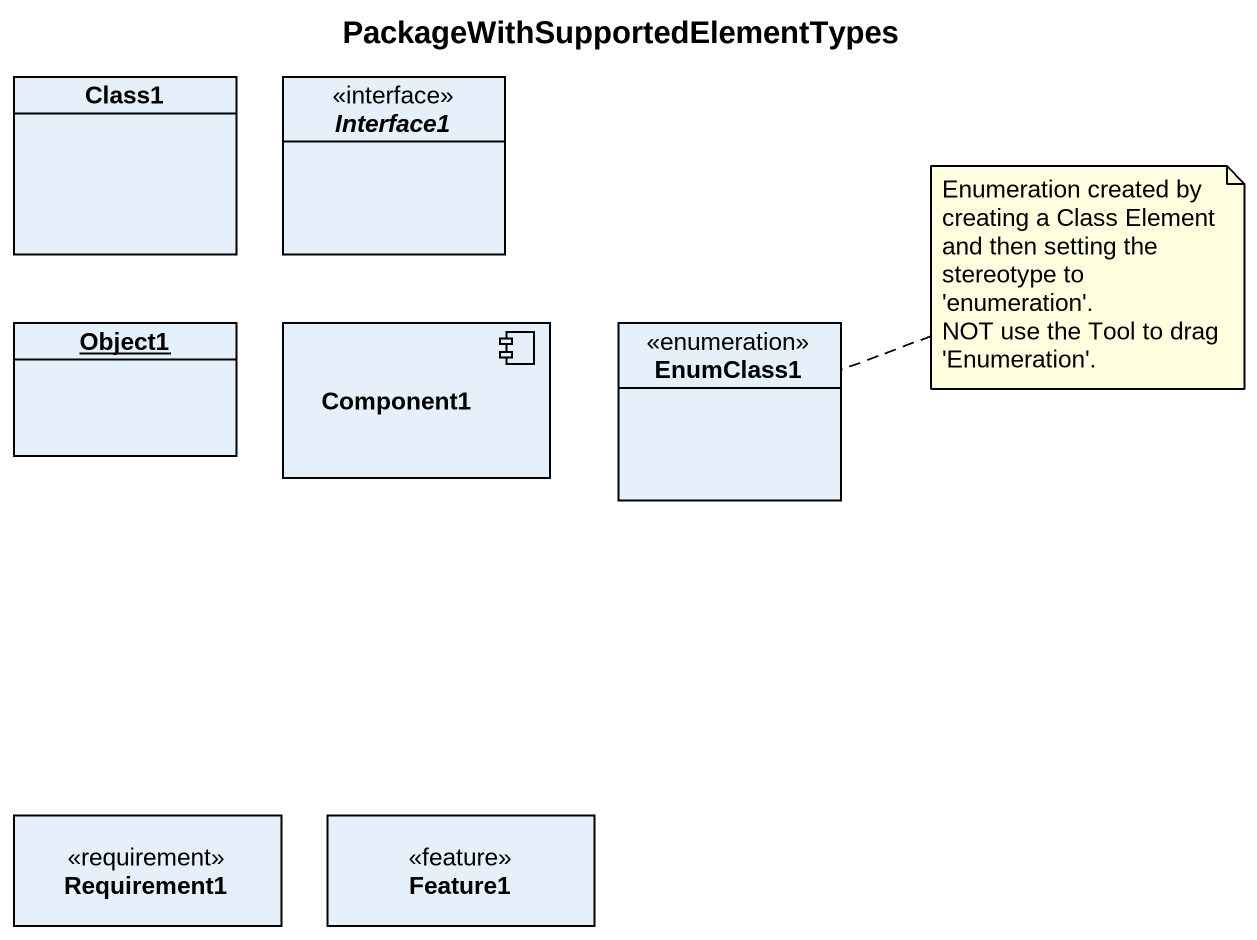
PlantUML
@startuml
title PackageWithSupportedElementTypes
allowmixing
hide circle
hide empty members
class Class1
interface Interface1
object Object1
component Component1
enum EnumClass1
class Requirement1 <<requirement>>
class Feature1 <<feature>>
note right of EnumClass1
  Enumeration created by creating a Class Element and then setting the stereotype to 'enumeration'.
  NOT use the Tool to drag 'Enumeration'.
end note
@enduml
